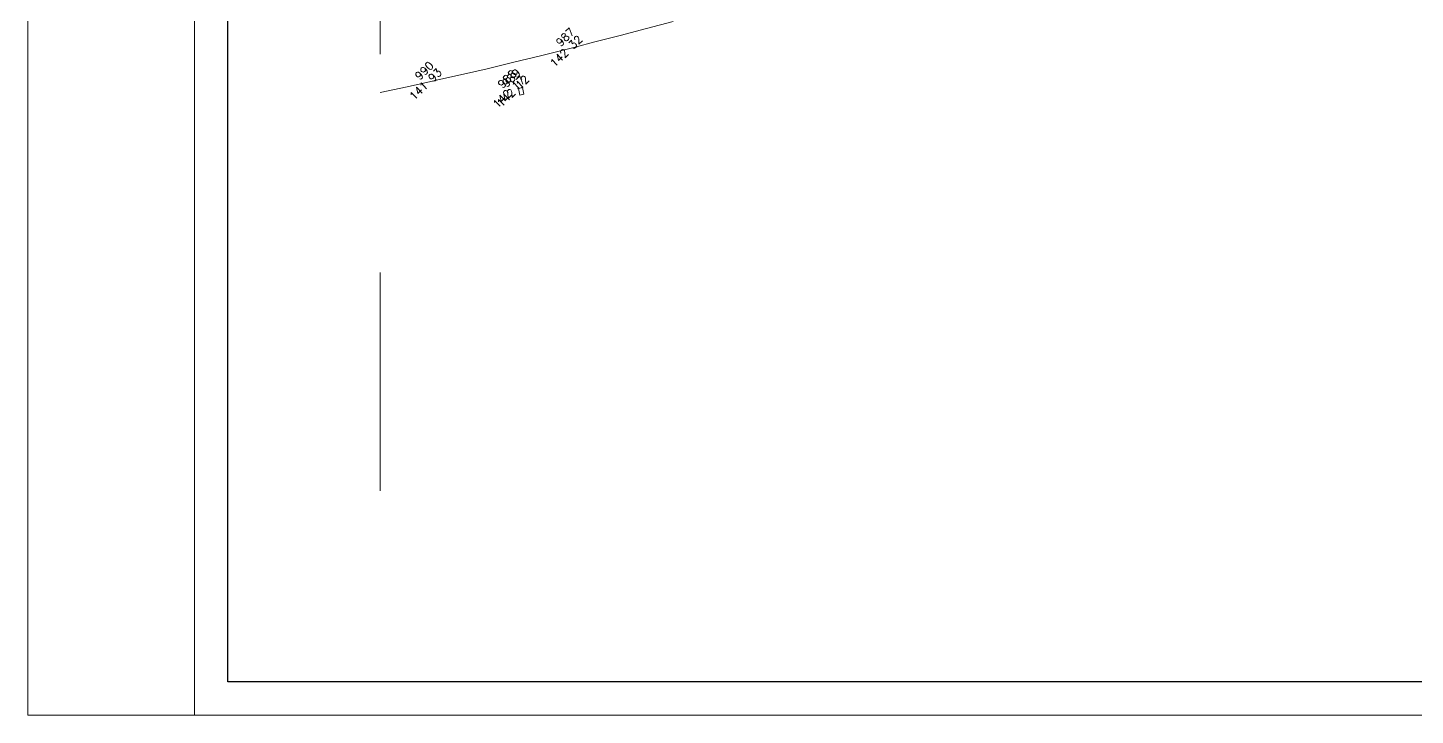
# Model space of a CAD drawing. Header units: millimetres. Extents: x -16 to 1007, y 828 to 1356.
# Drawn here: x 531.6 to 635.6, y 828 to 879.5 of the extents above; entities that cross this region are included whole.
import ezdxf
from ezdxf.enums import TextEntityAlignment as Align

# ---------------------------------------------------------------- set-up
doc = ezdxf.new("R2010")
doc.units = ezdxf.units.MM
doc.header["$LTSCALE"] = 4
for name, pattern in [('CONTINUOUS1', [0, 0, 0]), ('DASHED', [0.75, 0.5, -0.25]), ('DGN2', [8.182077, 4.091038, -4.091038])]:
    doc.linetypes.add(name, pattern=pattern)
doc.layers.add('1', color=1, linetype='DASHED', lineweight=0, true_color=0xff0000)
doc.layers.add('53', color=3, linetype='CONTINUOUS1', lineweight=0, true_color=0x00ff00)
for name, color, linetype, lineweight in [('10', 7, 'CONTINUOUS1', 0), ('13', 7, 'CONTINUOUS1', 0), ('2', 7, 'CONTINUOUS1', 0), ('Level 17', 7, 'Continuous', 0), ('Level 22', 7, 'Continuous', 0)]:
    doc.layers.add(name, color=color, linetype=linetype, lineweight=lineweight)
doc.styles.get("Standard").update_dxf_attribs({"font": 'txt_____.ttf'})

msp = doc.modelspace()

# ---------------------------------------------------------------- linework, layer by layer
at = {"layer": '1', "linetype": 'DGN2', "lineweight": 0}
msp.add_line((557.98, 959.36), (557.98, 840.87), dxfattribs=at)
at = {"layer": '10', "linetype": 'Continuous', "lineweight": 13}
msp.add_lwpolyline([(557.98, 874.66), (559.99, 875.1), (561.99, 875.54), (562.08, 875.56), (564, 875.99), (565.99, 876.45), (567.99, 876.93), (569.99, 877.42), (571.98, 877.92), (572.69, 878.1), (573.97, 878.43), (575.96, 878.94), (577.94, 879.47), (579.93, 880)], dxfattribs=at)
at = {"layer": '13', "linetype": 'Continuous', "lineweight": 0}
for points in [[(572.67, 878.08, 1), (572.71, 878.12, 1), (572.67, 878.08, 1)], [(562.06, 875.54, 1), (562.1, 875.58, 1), (562.06, 875.54, 1)], [(568.31, 874.95, 1), (568.35, 874.99, 1), (568.31, 874.95, 1)], [(568.61, 875.02, 1), (568.65, 875.06, 1), (568.61, 875.02, 1)]]:
    msp.add_lwpolyline(points, format="xyb", dxfattribs=at)
at = {"layer": '2', "linetype": 'Continuous', "lineweight": 0}
for points in [[(568.33, 874.97), (568.63, 875.04)], [(568.33, 874.97), (568.44, 874.48)], [(568.63, 875.04), (568.75, 874.55)], [(568.44, 874.48), (568.75, 874.55)]]:
    msp.add_lwpolyline(points, dxfattribs=at)
at = {"layer": '53', "linetype": 'Continuous', "lineweight": 0}
for points in [[(572.67, 878.08, 1), (572.71, 878.12, 1), (572.67, 878.08, 1)], [(562.06, 875.54, 1), (562.1, 875.58, 1), (562.06, 875.54, 1)], [(568.31, 874.95, 1), (568.35, 874.99, 1), (568.31, 874.95, 1)], [(568.61, 875.02, 1), (568.65, 875.06, 1), (568.61, 875.02, 1)]]:
    msp.add_lwpolyline(points, format="xyb", dxfattribs=at)
at = {"layer": 'Level 17', "color": 7, "linetype": 'Continuous', "lineweight": 0}
for p, q in [((531.56, 827.99), (531.56, 976.49)), ((544.06, 827.99), (544.06, 976.49)), ((544.06, 827.99), (544.06, 829.4))]:
    msp.add_line(p, q, dxfattribs=at)
msp.add_lwpolyline([(1006.56, 827.99), (531.56, 827.99)], dxfattribs=at)
at = {"layer": 'Level 22', "color": 7, "linetype": 'Continuous', "lineweight": 30}
msp.add_line((546.56, 830.49), (546.56, 973.99), dxfattribs=at)
msp.add_lwpolyline([(1004.06, 830.49), (546.56, 830.49)], dxfattribs=at)

# ---------------------------------------------------------------- texts
at = {"layer": '13', "linetype": 'Continuous', "lineweight": 0}
for s, p in [('142 32 ', (572.26, 877.69)), ('141 93 ', (561.73, 875.22)), ('142 17 ', (567.98, 874.63)), ('142 12 ', (568.28, 874.7))]:
    msp.add_text(s, height=0.6, rotation=44, dxfattribs=at).set_placement(p, align=Align.CENTER)
at = {"layer": '53', "linetype": 'Continuous', "lineweight": 0}
for s, p in [('987', (572.05, 878.6)), ('990', (561.48, 876.09)), ('988', (567.69, 875.47)), ('989', (568, 875.54))]:
    msp.add_text(s, height=0.6, rotation=44, dxfattribs=at).set_placement(p, align=Align.CENTER)

doc.saveas('drawing.dxf')
